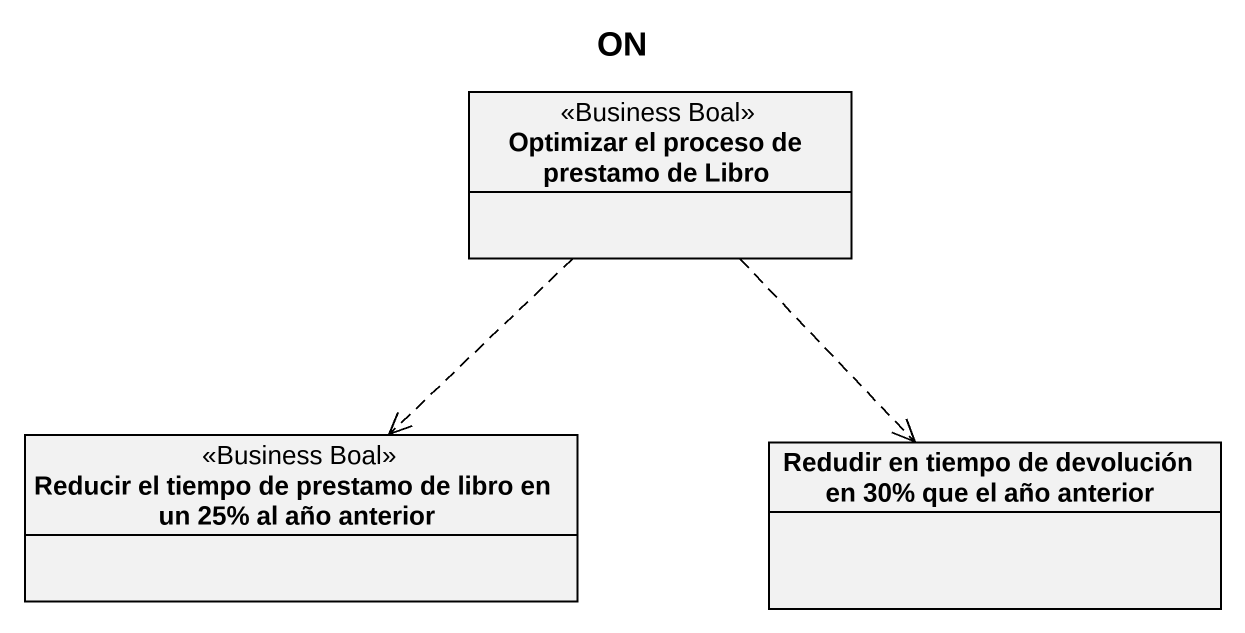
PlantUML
@startuml
title ON
hide circle
hide empty members
class "Optimizar el proceso de prestamo de Libro" as Optimizar_el_proceso_de <<Business Boal>>
class "Reducir el tiempo de prestamo de libro en un 25% al año anterior" as Reducir_el_tiempo_de <<Business Boal>>
class "Redudir en tiempo de devolución en 30% que el año anterior" as Redudir_en_tiempo_de
Optimizar_el_proceso_de ..> Reducir_el_tiempo_de
Optimizar_el_proceso_de ..> Redudir_en_tiempo_de
@enduml
